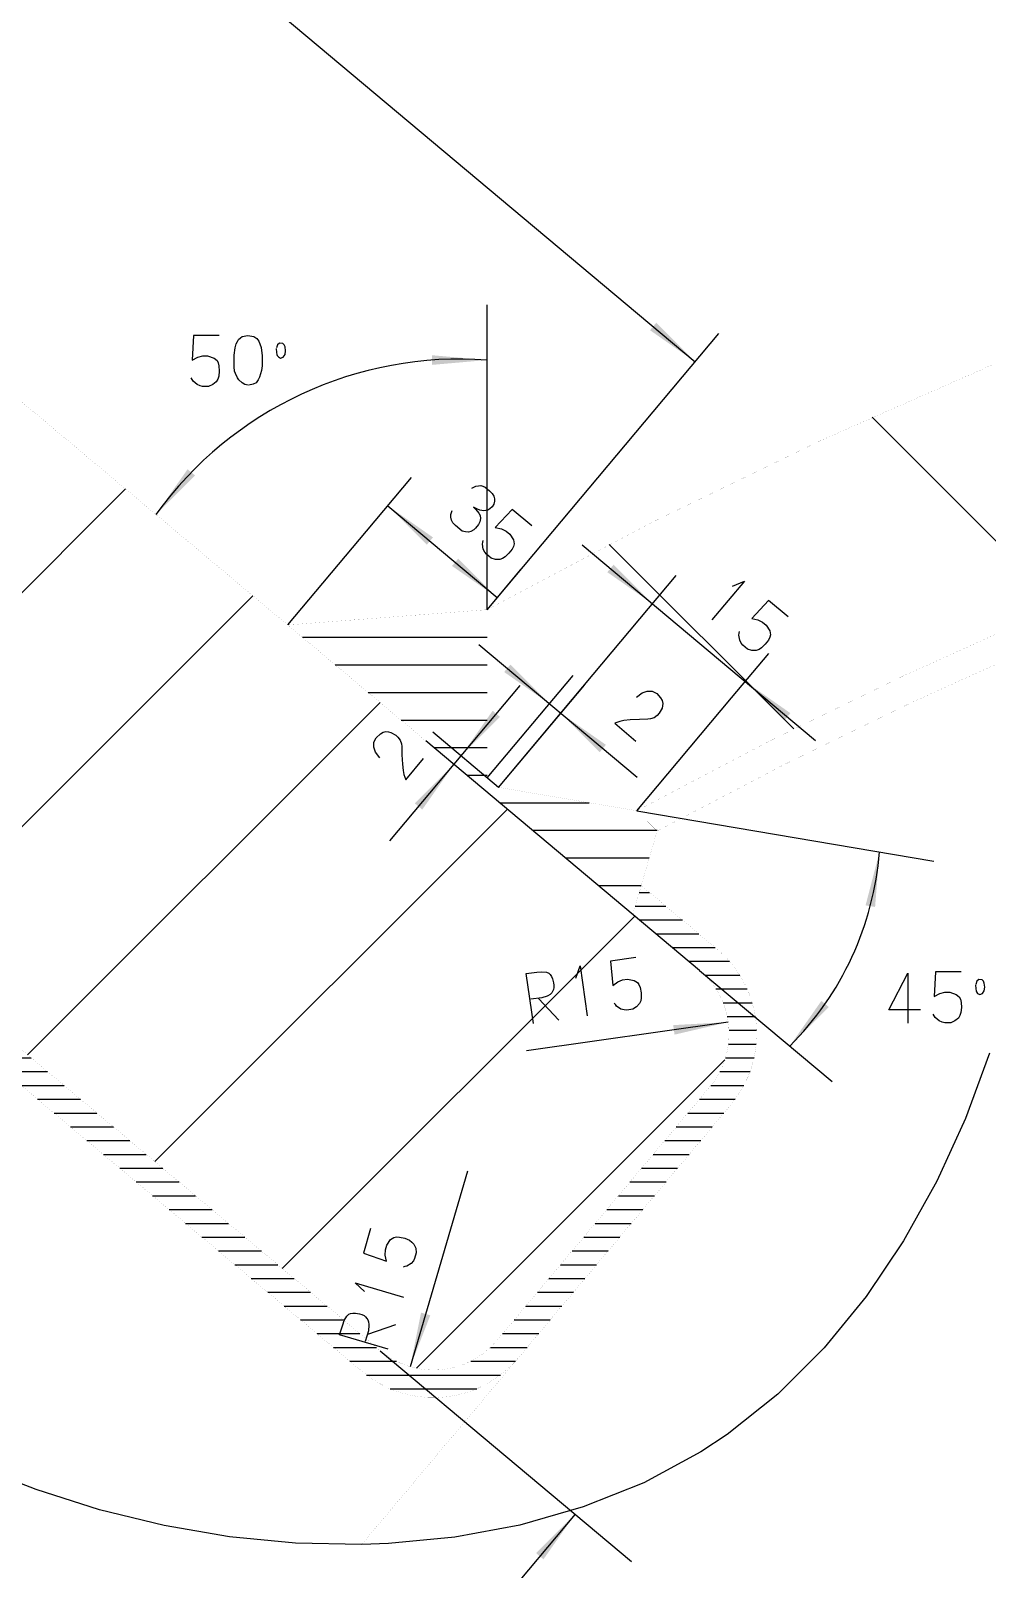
# Model space of a CAD drawing. Extents: x 0 to 8410, y 0 to 11890.
# Drawn here: x 5143 to 5663, y 8345 to 9182 of the extents above; entities that cross this region are included whole.
import ezdxf

# ---------------------------------------------------------------- set-up
doc = ezdxf.new("R2010")
doc.units = 0
doc.header["$MEASUREMENT"] = 0
doc.layers.add('6', color=7, linetype='Continuous')
doc.layers.add('7', color=7, linetype='Continuous')

# ---------------------------------------------------------------- blocks, each defined once
blk = doc.blocks.new('BLKENT203')
at = {"layer": '6', "color": 1, "linetype": 'Continuous'}
blk.add_line((5391.56, 8867.2), (5391.56, 9032.96), dxfattribs=at)
at = {"layer": '6', "color": 2, "linetype": 'Continuous'}
for p, q in [((5231.94, 9016.25), (5231.21, 9002.95)), ((5245.85, 9016.25), (5231.94, 9016.25)), ((5254.54, 9009.67), (5255.18, 9011.77)), ((5255.18, 9011.77), (5255.82, 9013.03)), ((5255.82, 9013.03), (5256.46, 9014.15)), ((5256.46, 9014.15), (5257.47, 9015.13)), ((5257.47, 9015.13), (5258.38, 9015.69)), ((5258.38, 9015.69), (5261.5, 9016.39)), ((5261.5, 9016.39), (5264.79, 9015.69)), ((5264.79, 9015.69), (5266.44, 9014.71)), ((5266.44, 9014.71), (5267.44, 9013.17)), ((5267.44, 9013.17), (5268.72, 9009.81)), ((5278.7, 9012.19), (5277.6, 9011.21)), ((5280.53, 9012.05), (5278.7, 9012.19)), ((5281.26, 9011.21), (5280.53, 9012.05)), ((5231.21, 9002.95), (5234.23, 9004.49)), ((5234.23, 9004.49), (5236.97, 9005.19)), ((5236.97, 9005.19), (5239.63, 9005.19)), ((5239.63, 9005.19), (5243.1, 9004.07)), ((5243.1, 9004.07), (5244.75, 9002.67)), ((5253.99, 9005.61), (5254.54, 9009.67)), ((5253.99, 9000.71), (5253.99, 9005.61)), ((5268.72, 9009.81), (5269.27, 9005.33)), ((5269.27, 9005.33), (5269.27, 9001.69)), ((5276.96, 9009.25), (5277.05, 9007.15)), ((5277.6, 9011.21), (5277.05, 9009.53)), ((5277.05, 9007.15), (5277.23, 9006.03)), ((5277.23, 9006.03), (5277.51, 9005.47)), ((5277.51, 9005.47), (5278.06, 9004.63)), ((5278.06, 9004.63), (5279.25, 9004.07)), ((5279.25, 9004.07), (5280.71, 9004.49)), ((5280.71, 9004.49), (5281.72, 9006.03)), ((5281.72, 9010.09), (5281.26, 9011.21)), ((5281.99, 9007.99), (5281.72, 9010.09)), ((5281.72, 9006.03), (5281.99, 9007.99)), ((5244.75, 9002.67), (5245.39, 9001.41)), ((5245.39, 9001.41), (5245.76, 8999.73)), ((5245.94, 8996.93), (5245.67, 8994.13)), ((5245.76, 8999.73), (5245.94, 8996.93)), ((5254.08, 8999.31), (5253.99, 9000.71)), ((5254.27, 8996.93), (5254.08, 8999.31)), ((5254.72, 8995.67), (5254.27, 8996.93)), ((5255.82, 8993.29), (5254.72, 8995.67)), ((5268.36, 8995.39), (5267.81, 8993.57)), ((5268.82, 8997.21), (5268.36, 8995.39)), ((5269.18, 8999.73), (5268.82, 8997.21)), ((5269.27, 9001.69), (5269.18, 8999.73)), ((5231.21, 8992.45), (5230.66, 8993.29)), ((5231.67, 8991.47), (5231.21, 8992.45)), ((5233.86, 8989.65), (5231.67, 8991.47)), ((5235.51, 8988.95), (5233.86, 8989.65)), ((5236.88, 8988.67), (5235.51, 8988.95)), ((5240.18, 8988.67), (5236.88, 8988.67)), ((5242.46, 8989.65), (5240.18, 8988.67)), ((5244.29, 8991.19), (5242.46, 8989.65)), ((5245.12, 8992.59), (5244.29, 8991.19)), ((5245.67, 8994.13), (5245.12, 8992.59)), ((5256.55, 8992.17), (5255.82, 8993.29)), ((5258.38, 8990.49), (5256.55, 8992.17)), ((5259.76, 8989.65), (5258.38, 8990.49)), ((5261.59, 8989.23), (5259.76, 8989.65)), ((5264.42, 8989.79), (5261.95, 8989.23)), ((5265.98, 8990.63), (5264.42, 8989.79)), ((5267.08, 8992.17), (5265.98, 8990.63)), ((5267.81, 8993.57), (5267.08, 8992.17))]:
    blk.add_line(p, q, dxfattribs=at)
at = {"layer": '6', "color": 1, "linetype": 'Continuous'}
blk.add_arc((5376.78, 8799.61), 203.89, 85.8453, 144.155, dxfattribs=at)
for points in [[(5391.56, 9002.96), (5361.67, 9000.35), (5361.67, 9005.57)], [(5211.51, 8919), (5228.72, 8943.58), (5232.72, 8940.22)]]:
    blk.add_solid(points, dxfattribs=at)
blk = doc.blocks.new('BLKENT204')
at = {"layer": '6', "color": 1, "linetype": 'Continuous'}
for p, q in [((5472.87, 8757.83), (5634.47, 8730.41)), ((5507.04, 8671.02), (5579.06, 8610.59))]:
    blk.add_line(p, q, dxfattribs=at)
at = {"layer": '6', "color": 2, "linetype": 'Continuous'}
for p, q in [((5609.95, 8649.58), (5620.2, 8669.46)), ((5620.2, 8669.46), (5620.2, 8642.3)), ((5635.39, 8670.16), (5634.66, 8656.86)), ((5649.3, 8670.16), (5635.39, 8670.16)), ((5657.07, 8663.16), (5657.16, 8661.06)), ((5657.71, 8665.12), (5657.16, 8663.44)), ((5657.16, 8661.06), (5657.35, 8659.94)), ((5657.35, 8659.94), (5657.62, 8659.38)), ((5658.81, 8666.1), (5657.71, 8665.12)), ((5660.64, 8665.96), (5658.81, 8666.1)), ((5661.37, 8665.12), (5660.64, 8665.96)), ((5660.82, 8658.4), (5661.83, 8659.94)), ((5661.83, 8664), (5661.37, 8665.12)), ((5662.11, 8661.9), (5661.83, 8664)), ((5661.83, 8659.94), (5662.11, 8661.9)), ((5634.66, 8656.86), (5637.67, 8658.4)), ((5637.67, 8658.4), (5640.42, 8659.1)), ((5640.42, 8659.1), (5643.07, 8659.1)), ((5643.07, 8659.1), (5646.55, 8657.98)), ((5646.55, 8657.98), (5648.2, 8656.58)), ((5648.2, 8656.58), (5648.84, 8655.32)), ((5648.84, 8655.32), (5649.2, 8653.64)), ((5649.2, 8653.64), (5649.39, 8650.84)), ((5657.62, 8659.38), (5658.17, 8658.54)), ((5658.17, 8658.54), (5659.36, 8657.98)), ((5659.36, 8657.98), (5660.82, 8658.4)), ((5627.24, 8649.58), (5609.95, 8649.58)), ((5634.66, 8646.36), (5634.11, 8647.2)), ((5635.11, 8645.38), (5634.66, 8646.36)), ((5637.31, 8643.56), (5635.11, 8645.38)), ((5638.96, 8642.86), (5637.31, 8643.56)), ((5645.91, 8643.56), (5643.62, 8642.58)), ((5647.74, 8645.1), (5645.91, 8643.56)), ((5648.56, 8646.5), (5647.74, 8645.1)), ((5649.11, 8648.04), (5648.56, 8646.5)), ((5649.39, 8650.84), (5649.11, 8648.04)), ((5640.33, 8642.58), (5638.96, 8642.86)), ((5643.62, 8642.58), (5640.33, 8642.58))]:
    blk.add_line(p, q, dxfattribs=at)
at = {"layer": '6', "color": 1, "linetype": 'Continuous'}
blk.add_arc((5437.21, 8748.9), 168.22, 314.963, 355.405, dxfattribs=at)
for points in [[(5604.89, 8735.43), (5602.47, 8705.53), (5597.31, 8706.4)], [(5556.08, 8629.87), (5573.29, 8654.45), (5577.3, 8651.09)]]:
    blk.add_solid(points, dxfattribs=at)
blk = doc.blocks.new('BLKENT205')
at = {"layer": '6', "color": 1, "linetype": 'Continuous'}
for p, q in [((5338.7, 8741.57), (5409.51, 8825.96)), ((5507.04, 8671.02), (5358.2, 8795.92)), ((5397.73, 8770.58), (5362.05, 8800.52))]:
    blk.add_line(p, q, dxfattribs=at)
at = {"layer": '6', "color": 2, "linetype": 'Continuous'}
for p, q in [((5329.96, 8795.18), (5331.23, 8797.58)), ((5330, 8792.4), (5329.96, 8795.18)), ((5331.23, 8797.58), (5333.56, 8799.69)), ((5333.56, 8799.69), (5335.04, 8800.59)), ((5335.04, 8800.59), (5336.56, 8800.87)), ((5336.56, 8800.87), (5337.95, 8800.78)), ((5337.95, 8800.78), (5339.16, 8800.49)), ((5339.16, 8800.49), (5341.93, 8799)), ((5341.93, 8799), (5343.1, 8797.78)), ((5343.1, 8797.78), (5344.36, 8796.24)), ((5344.36, 8796.24), (5345.05, 8794.22)), ((5345.05, 8794.22), (5345.16, 8792.82)), ((5330.88, 8789.75), (5330, 8792.4)), ((5333.19, 8786.62), (5330.88, 8789.75)), ((5345.16, 8792.82), (5345.28, 8788.18)), ((5345.28, 8788.18), (5345.5, 8783.22)), ((5347.34, 8774.74), (5357.05, 8786.31)), ((5345.5, 8783.22), (5345.84, 8779.7)), ((5345.84, 8779.7), (5346.35, 8777.48)), ((5346.35, 8777.48), (5347.34, 8774.74))]:
    blk.add_line(p, q, dxfattribs=at)
at = {"layer": '6', "color": 1, "linetype": 'Continuous'}
for points in [[(5377.38, 8787.66), (5394.58, 8812.24), (5398.59, 8808.87)], [(5373.52, 8783.06), (5356.31, 8758.49), (5352.3, 8761.85)]]:
    blk.add_solid(points, dxfattribs=at)
blk = doc.blocks.new('BLKENT206')
at = {"layer": '6', "color": 1, "linetype": 'Continuous'}
for p, q in [((5387.1, 8848.23), (5473.06, 8776.09)), ((5391.56, 8775.76), (5438.25, 8831.41)), ((5397.73, 8770.58), (5444.42, 8826.23))]:
    blk.add_line(p, q, dxfattribs=at)
at = {"layer": '6', "color": 2, "linetype": 'Continuous'}
for p, q in [((5472.79, 8819.64), (5475.92, 8821.94)), ((5475.92, 8821.94), (5478.57, 8822.82)), ((5478.57, 8822.82), (5481.35, 8822.87)), ((5481.35, 8822.87), (5483.75, 8821.59)), ((5483.75, 8821.59), (5485.86, 8819.27)), ((5485.86, 8819.27), (5486.76, 8817.78)), ((5485.16, 8810.9), (5483.94, 8809.73)), ((5486.65, 8813.67), (5485.16, 8810.9)), ((5486.95, 8814.88), (5486.65, 8813.67)), ((5486.76, 8817.78), (5487.04, 8816.26)), ((5487.04, 8816.26), (5486.95, 8814.88)), ((5463.65, 8806.47), (5460.91, 8805.48)), ((5460.91, 8805.48), (5472.47, 8795.77)), ((5465.87, 8806.98), (5463.65, 8806.47)), ((5469.38, 8807.32), (5465.87, 8806.98)), ((5474.35, 8807.54), (5469.38, 8807.32)), ((5478.99, 8807.67), (5474.35, 8807.54)), ((5480.39, 8807.77), (5478.99, 8807.67)), ((5482.4, 8808.46), (5480.39, 8807.77)), ((5483.94, 8809.73), (5482.4, 8808.46))]:
    blk.add_line(p, q, dxfattribs=at)
at = {"layer": '6', "color": 1, "linetype": 'Continuous'}
for points in [[(5425.4, 8816.09), (5400.82, 8833.3), (5404.18, 8837.3)], [(5431.57, 8810.91), (5456.14, 8793.7), (5452.78, 8789.7)]]:
    blk.add_solid(points, dxfattribs=at)
blk = doc.blocks.new('BLKENT207')
at = {"layer": '6', "color": 2, "linetype": 'Continuous'}
for p, q in [((5472.46, 8678.03), (5458.69, 8676.07)), ((5412.87, 8669.42), (5418.51, 8670.08)), ((5416.75, 8642.11), (5412.87, 8669.42)), ((5418.51, 8670.08), (5420.97, 8670.29)), ((5420.97, 8670.29), (5423.79, 8669.98)), ((5423.79, 8669.98), (5425.15, 8669.47)), ((5425.15, 8669.47), (5425.8, 8668.85)), ((5425.8, 8668.85), (5426.52, 8667.68)), ((5439.87, 8666.75), (5442.06, 8673.43)), ((5442.06, 8673.43), (5445.92, 8646.26)), ((5458.69, 8676.07), (5459.84, 8662.8)), ((5426.52, 8667.68), (5427.17, 8666.36)), ((5427.61, 8660.63), (5427.12, 8659.57)), ((5427.17, 8666.36), (5427.73, 8664.32)), ((5427.84, 8661.65), (5427.61, 8660.63)), ((5427.73, 8664.32), (5427.84, 8662.92)), ((5427.84, 8662.92), (5427.84, 8661.65)), ((5459.84, 8662.8), (5462.61, 8664.75)), ((5462.61, 8664.75), (5465.23, 8665.83)), ((5465.23, 8665.83), (5467.86, 8666.2)), ((5467.86, 8666.2), (5471.46, 8665.58)), ((5471.46, 8665.58), (5473.28, 8664.43)), ((5473.28, 8664.43), (5474.09, 8663.27)), ((5474.09, 8663.27), (5474.69, 8661.66)), ((5474.69, 8661.66), (5475.27, 8658.91)), ((5421.24, 8656.04), (5415.33, 8655.35)), ((5419.54, 8655.66), (5430.63, 8643.94)), ((5424.24, 8657.04), (5421.24, 8656.04)), ((5424.58, 8657.23), (5424.24, 8657.04)), ((5425.86, 8657.97), (5424.58, 8657.23)), ((5426.67, 8658.8), (5425.86, 8657.97)), ((5427.12, 8659.57), (5426.67, 8658.8)), ((5461.31, 8652.4), (5460.65, 8653.16)), ((5461.9, 8651.5), (5461.31, 8652.4)), ((5474.44, 8653), (5472.85, 8651.21)), ((5475.06, 8654.5), (5474.44, 8653)), ((5475.39, 8656.1), (5475.06, 8654.5)), ((5475.27, 8658.91), (5475.39, 8656.1)), ((5464.33, 8650), (5461.9, 8651.5)), ((5466.06, 8649.54), (5464.33, 8650)), ((5467.46, 8649.46), (5466.06, 8649.54)), ((5470.72, 8649.92), (5467.46, 8649.46)), ((5472.85, 8651.21), (5470.72, 8649.92))]:
    blk.add_line(p, q, dxfattribs=at)
at = {"layer": '6', "color": 1, "linetype": 'Continuous'}
blk.add_line((5522.67, 8642.88), (5412.94, 8627.29), dxfattribs=at)
blk.add_solid([(5522.67, 8642.88), (5493.45, 8636.09), (5492.71, 8641.26)], dxfattribs=at)
blk = doc.blocks.new('BLKENT208')
at = {"layer": '6', "color": 1, "linetype": 'Continuous'}
blk.add_line((5380.96, 8561.83), (5349.74, 8455.48), dxfattribs=at)
at = {"layer": '6', "color": 2, "linetype": 'Continuous'}
for p, q in [((5328.19, 8530.67), (5324.27, 8517.32)), ((5340.91, 8525.79), (5342.3, 8526.05)), ((5342.3, 8526.05), (5344.01, 8525.93)), ((5336.2, 8516.2), (5336.3, 8519.04)), ((5336.3, 8519.04), (5337.05, 8521.58)), ((5337.05, 8521.58), (5339.1, 8524.6)), ((5339.1, 8524.6), (5340.91, 8525.79)), ((5344.01, 8525.93), (5346.75, 8525.31)), ((5346.75, 8525.31), (5349.36, 8524.26)), ((5349.36, 8524.26), (5350.68, 8523.3)), ((5350.68, 8523.3), (5351.79, 8522.12)), ((5351.79, 8522.12), (5352.76, 8519.93)), ((5352.76, 8519.93), (5353.05, 8517.45)), ((5324.27, 8517.32), (5336.82, 8512.87)), ((5336.82, 8512.87), (5336.2, 8516.2)), ((5346.9, 8509.92), (5345.94, 8509.63)), ((5347.97, 8510.08), (5346.9, 8509.92)), ((5350.33, 8511.67), (5347.97, 8510.08)), ((5351.47, 8513.06), (5350.33, 8511.67)), ((5352.12, 8514.29), (5351.47, 8513.06)), ((5353.05, 8517.45), (5352.12, 8514.29)), ((5324.96, 8496.33), (5319.79, 8501.09)), ((5319.79, 8501.09), (5346.12, 8493.36)), ((5316.4, 8484.06), (5317.23, 8484.39)), ((5317.23, 8484.39), (5318.59, 8484.56)), ((5318.59, 8484.56), (5320.06, 8484.61)), ((5320.06, 8484.61), (5322.15, 8484.28)), ((5322.15, 8484.28), (5323.47, 8483.8)), ((5311.36, 8472.86), (5313.09, 8478.26)), ((5313.09, 8478.26), (5313.92, 8480.59)), ((5313.92, 8480.59), (5315.37, 8483.03)), ((5315.37, 8483.03), (5316.4, 8484.06)), ((5323.47, 8483.8), (5324.63, 8483.27)), ((5324.63, 8483.27), (5325.47, 8482.64)), ((5325.47, 8482.64), (5326.23, 8481.75)), ((5326.23, 8481.75), (5326.74, 8481.02)), ((5326.64, 8473.23), (5341.9, 8478.48)), ((5326.74, 8481.02), (5327.16, 8479.95)), ((5327.34, 8478.08), (5327, 8474.94)), ((5327.16, 8479.95), (5327.31, 8478.47)), ((5327.31, 8478.47), (5327.34, 8478.08)), ((5337.82, 8465.09), (5311.36, 8472.86)), ((5327, 8474.94), (5325.19, 8469.27))]:
    blk.add_line(p, q, dxfattribs=at)
at = {"layer": '6', "color": 1, "linetype": 'Continuous'}
blk.add_solid([(5349.74, 8455.48), (5355.65, 8484.9), (5360.67, 8483.42)], dxfattribs=at)
blk = doc.blocks.new('BLKENT209')
at = {"layer": '6', "color": 1, "linetype": 'Continuous'}
for p, q in [((4848.22, 9216.01), (5026.94, 9428.99)), ((5014.09, 9413.67), (5504.67, 9002)), ((5391.56, 8867.2), (5517.53, 9017.32))]:
    blk.add_line(p, q, dxfattribs=at)
at = {"layer": '6', "color": 2, "linetype": 'Continuous'}
for p, q in [((5263.89, 9247.36), (5267.02, 9249.67)), ((5267.02, 9249.67), (5269.68, 9250.55)), ((5269.68, 9250.55), (5272.46, 9250.59)), ((5272.46, 9250.59), (5274.85, 9249.32)), ((5274.85, 9249.32), (5276.96, 9246.99)), ((5276.96, 9246.99), (5277.87, 9245.51)), ((5275.05, 9237.45), (5273.51, 9236.19)), ((5276.27, 9238.62), (5275.05, 9237.45)), ((5277.76, 9241.39), (5276.27, 9238.62)), ((5278.06, 9242.6), (5277.76, 9241.39)), ((5277.87, 9245.51), (5278.15, 9243.99)), ((5278.15, 9243.99), (5278.06, 9242.6)), ((5254.76, 9234.19), (5252.01, 9233.2)), ((5252.01, 9233.2), (5263.58, 9223.5)), ((5256.98, 9234.71), (5254.76, 9234.19)), ((5260.49, 9235.05), (5256.98, 9234.71)), ((5265.45, 9235.27), (5260.49, 9235.05)), ((5270.1, 9235.39), (5265.45, 9235.27)), ((5271.5, 9235.5), (5270.1, 9235.39)), ((5273.51, 9236.19), (5271.5, 9235.5)), ((5277.29, 9227.17), (5280.44, 9230.92)), ((5280.44, 9230.92), (5283.47, 9233.68)), ((5283.47, 9233.68), (5285.31, 9234.87)), ((5285.31, 9234.87), (5286.61, 9235.43)), ((5286.61, 9235.43), (5287.82, 9235.87)), ((5287.82, 9235.87), (5289.22, 9235.98)), ((5289.22, 9235.98), (5290.28, 9235.82)), ((5290.28, 9235.82), (5293.12, 9234.35)), ((5293.12, 9234.35), (5295.19, 9231.7)), ((5295.19, 9231.7), (5295.82, 9229.89)), ((5295.82, 9229.89), (5295.6, 9228.06)), ((5273.92, 9220.31), (5274.61, 9222.84)), ((5274.61, 9222.84), (5275.07, 9224.09)), ((5275.07, 9224.09), (5276.46, 9226.04)), ((5276.46, 9226.04), (5277.29, 9227.17)), ((5291.96, 9220.88), (5289.62, 9218.09)), ((5294.42, 9224.67), (5291.96, 9220.88)), ((5295.6, 9228.06), (5294.42, 9224.67)), ((5304.48, 9220.43), (5305.69, 9220.87)), ((5305.69, 9220.87), (5307.1, 9220.98)), ((5307.1, 9220.98), (5308.16, 9220.82)), ((5308.16, 9220.82), (5310.99, 9219.36)), ((5273.76, 9218.98), (5273.92, 9220.31)), ((5274.08, 9216.51), (5273.76, 9218.98)), ((5274.59, 9214.99), (5274.08, 9216.51)), ((5275.73, 9213.49), (5274.59, 9214.99)), ((5278.26, 9212.1), (5276.01, 9213.26)), ((5281.82, 9212.21), (5279.99, 9211.74)), ((5283.28, 9212.82), (5281.82, 9212.21)), ((5284.87, 9213.86), (5283.28, 9212.82)), ((5286.39, 9214.96), (5284.87, 9213.86)), ((5288.29, 9216.65), (5286.39, 9214.96)), ((5289.62, 9218.09), (5288.29, 9216.65)), ((5294.33, 9211.04), (5295.16, 9212.17)), ((5295.16, 9212.17), (5298.31, 9215.92)), ((5298.31, 9215.92), (5301.34, 9218.68)), ((5301.34, 9218.68), (5303.18, 9219.88)), ((5303.18, 9219.88), (5304.48, 9220.43)), ((5310.99, 9219.36), (5313.06, 9216.7)), ((5313.48, 9213.07), (5312.3, 9209.67)), ((5313.06, 9216.7), (5313.69, 9214.89)), ((5313.69, 9214.89), (5313.48, 9213.07)), ((5279.99, 9211.74), (5278.26, 9212.1)), ((5291.64, 9203.98), (5291.79, 9205.31)), ((5291.96, 9201.52), (5291.64, 9203.98)), ((5291.79, 9205.31), (5292.48, 9207.84)), ((5292.48, 9207.84), (5292.94, 9209.1)), ((5292.94, 9209.1), (5294.33, 9211.04)), ((5309.84, 9205.88), (5307.5, 9203.1)), ((5312.3, 9209.67), (5309.84, 9205.88)), ((5292.47, 9199.99), (5291.96, 9201.52)), ((5293.6, 9198.49), (5292.47, 9199.99)), ((5296.13, 9197.1), (5293.88, 9198.26)), ((5297.86, 9196.74), (5296.13, 9197.1)), ((5299.7, 9197.21), (5297.86, 9196.74)), ((5301.16, 9197.82), (5299.7, 9197.21)), ((5302.75, 9198.86), (5301.16, 9197.82)), ((5304.27, 9199.96), (5302.75, 9198.86)), ((5306.17, 9201.65), (5304.27, 9199.96)), ((5307.5, 9203.1), (5306.17, 9201.65))]:
    blk.add_line(p, q, dxfattribs=at)
at = {"layer": '6', "color": 1, "linetype": 'Continuous'}
for points in [[(5014.09, 9413.67), (5038.66, 9396.46), (5035.3, 9392.46)], [(5504.67, 9002), (5480.1, 9019.21), (5483.46, 9023.21)]]:
    blk.add_solid(points, dxfattribs=at)
blk = doc.blocks.new('BLKENT218')
at = {"layer": '6', "color": 1, "linetype": 'Continuous'}
for p, q in [((5333.49, 8464.19), (5470.03, 8349.62)), ((5439.39, 8375.33), (5291.6, 8199.19))]:
    blk.add_line(p, q, dxfattribs=at)
at = {"layer": '6', "color": 2, "linetype": 'Continuous'}
for p, q in [((5315.46, 8281.77), (5316.93, 8284.61)), ((5316.93, 8284.61), (5319.58, 8286.68)), ((5319.58, 8286.68), (5321.39, 8287.31)), ((5321.39, 8287.31), (5323.21, 8287.09)), ((5323.21, 8287.09), (5326.61, 8285.91)), ((5326.61, 8285.91), (5330.4, 8283.46)), ((5330.4, 8283.46), (5333.19, 8281.12)), ((5315.3, 8280.71), (5315.46, 8281.77)), ((5315.41, 8279.31), (5315.3, 8280.71)), ((5315.85, 8278.1), (5315.41, 8279.31)), ((5316.41, 8276.8), (5315.85, 8278.1)), ((5317.6, 8274.96), (5316.41, 8276.8)), ((5333.19, 8281.12), (5334.63, 8279.79)), ((5334.63, 8279.79), (5336.32, 8277.89)), ((5336.32, 8277.89), (5337.42, 8276.37)), ((5337.42, 8276.37), (5338.46, 8274.78)), ((5306.98, 8272.53), (5298.03, 8261.88)), ((5320.36, 8271.93), (5317.6, 8274.96)), ((5324.11, 8268.78), (5320.36, 8271.93)), ((5325.25, 8267.95), (5324.11, 8268.78)), ((5327.19, 8266.56), (5325.25, 8267.95)), ((5337.79, 8267.22), (5336.29, 8266.09)), ((5339.18, 8269.75), (5338.02, 8267.5)), ((5338.46, 8274.78), (5339.07, 8273.31)), ((5339.07, 8273.31), (5339.54, 8271.48)), ((5339.54, 8271.48), (5339.18, 8269.75)), ((5298.03, 8261.88), (5307.75, 8252.77)), ((5308.51, 8256.07), (5309.74, 8258.62)), ((5309.74, 8258.62), (5311.45, 8260.65)), ((5311.45, 8260.65), (5314.54, 8262.6)), ((5314.54, 8262.6), (5316.67, 8262.96)), ((5316.67, 8262.96), (5318.05, 8262.64)), ((5318.05, 8262.64), (5319.57, 8261.84)), ((5319.57, 8261.84), (5321.83, 8260.18)), ((5321.83, 8260.18), (5323.8, 8258.17)), ((5328.45, 8266.1), (5327.19, 8266.56)), ((5330.97, 8265.41), (5328.45, 8266.1)), ((5332.3, 8265.25), (5330.97, 8265.41)), ((5334.77, 8265.58), (5332.3, 8265.25)), ((5336.29, 8266.09), (5334.77, 8265.58)), ((5307.75, 8252.77), (5308.51, 8256.07)), ((5324.46, 8250.46), (5322.34, 8247.93)), ((5323.8, 8258.17), (5324.63, 8256.76)), ((5325.18, 8252.84), (5324.46, 8250.46)), ((5324.63, 8256.76), (5325.17, 8255.23)), ((5325.17, 8255.23), (5325.18, 8252.84)), ((5297.45, 8229.16), (5288.81, 8249.79)), ((5288.81, 8249.79), (5309.61, 8232.33)), ((5308.57, 8242.41), (5297.45, 8229.16)), ((5315.8, 8246.02), (5314.8, 8246.14)), ((5316.84, 8245.74), (5315.8, 8246.02)), ((5319.65, 8246.25), (5316.84, 8245.74)), ((5321.24, 8247.06), (5319.65, 8246.25)), ((5322.34, 8247.93), (5321.24, 8247.06)), ((5272.2, 8230.88), (5293.33, 8213.15)), ((5275.78, 8225.12), (5274.68, 8221.63)), ((5278.49, 8228.35), (5275.78, 8225.12)), ((5278.49, 8228.35), (5280.96, 8229.98)), ((5280.96, 8229.98), (5281.91, 8230.25)), ((5281.91, 8230.25), (5283.58, 8230.05)), ((5283.58, 8230.05), (5284.73, 8229.68)), ((5284.73, 8229.68), (5285.98, 8228.99)), ((5285.98, 8228.99), (5287.54, 8227.8)), ((5287.54, 8227.8), (5288.98, 8226.47)), ((5288.98, 8226.47), (5289.98, 8225.27)), ((5289.98, 8225.27), (5290.59, 8224.04)), ((5274.68, 8221.63), (5274.9, 8220.37)), ((5274.9, 8220.37), (5275.1, 8219.73)), ((5275.1, 8219.73), (5275.5, 8218.91)), ((5275.5, 8218.91), (5276.45, 8217.64)), ((5276.45, 8217.64), (5277.89, 8216.31)), ((5286.94, 8215.76), (5289.64, 8218.99)), ((5290.97, 8222.53), (5289.64, 8218.99)), ((5290.59, 8224.04), (5290.97, 8222.53)), ((5277.89, 8216.31), (5279.45, 8215.12)), ((5279.45, 8215.12), (5281.35, 8214.12)), ((5281.35, 8214.12), (5282.13, 8213.95)), ((5282.13, 8213.95), (5283.57, 8213.93)), ((5283.57, 8213.93), (5286.94, 8215.76))]:
    blk.add_line(p, q, dxfattribs=at)
at = {"layer": '6', "color": 1, "linetype": 'Continuous'}
blk.add_solid([(5439.39, 8375.33), (5422.19, 8350.76), (5418.18, 8354.12)], dxfattribs=at)
blk = doc.blocks.new('BLKENT297')
at = {"layer": '6', "color": 1, "linetype": 'Continuous'}
for p, q in [((5325.92, 8909.88), (5350.4, 8939.05)), ((5337.54, 8923.73), (5397.07, 8873.77)), ((5391.56, 8867.2), (5409.92, 8889.1))]:
    blk.add_line(p, q, dxfattribs=at)
at = {"layer": '6', "color": 2, "linetype": 'Continuous'}
for p, q in [((5383.22, 8933.28), (5384.36, 8933.79)), ((5384.36, 8933.79), (5385.5, 8934.29)), ((5385.5, 8934.29), (5386.92, 8934.56)), ((5386.92, 8934.56), (5388.09, 8934.68)), ((5388.09, 8934.68), (5389.29, 8934.4)), ((5389.29, 8934.4), (5390.45, 8933.79)), ((5390.45, 8933.79), (5392.83, 8931.79)), ((5392.83, 8931.79), (5394.22, 8930.45)), ((5394.22, 8930.45), (5395.12, 8928.96)), ((5395.12, 8928.96), (5395.56, 8927.49)), ((5371.85, 8918.88), (5372.5, 8921.08)), ((5386.03, 8921.97), (5384.21, 8922.94)), ((5384.21, 8922.94), (5385.39, 8921.77)), ((5385.39, 8921.77), (5387.06, 8919.64)), ((5387.65, 8921.34), (5386.03, 8921.97)), ((5387.06, 8919.64), (5387.77, 8918.49)), ((5389.77, 8921.02), (5387.65, 8921.34)), ((5391.88, 8921.26), (5389.77, 8921.02)), ((5392.97, 8921.99), (5391.88, 8921.26)), ((5394.35, 8923.21), (5392.97, 8921.99)), ((5395.22, 8924.67), (5394.35, 8923.21)), ((5395.63, 8926.15), (5395.22, 8924.67)), ((5395.56, 8927.49), (5395.63, 8926.15)), ((5405.12, 8921.66), (5396.01, 8911.95)), ((5415.78, 8912.72), (5405.12, 8921.66)), ((5371.83, 8917.43), (5371.85, 8918.88)), ((5372.25, 8915.8), (5371.83, 8917.43)), ((5372.85, 8914.38), (5372.25, 8915.8)), ((5374.37, 8912.92), (5372.85, 8914.38)), ((5378.02, 8909.86), (5374.37, 8912.92)), ((5385.16, 8911.54), (5384.28, 8910.64)), ((5386.87, 8913.58), (5385.16, 8911.54)), ((5387.65, 8914.94), (5386.87, 8913.58)), ((5387.96, 8916.87), (5387.65, 8914.94)), ((5387.77, 8918.49), (5387.96, 8916.87)), ((5396.01, 8911.95), (5399.31, 8911.18)), ((5399.31, 8911.18), (5401.87, 8909.96)), ((5379.75, 8909.51), (5378.02, 8909.86)), ((5381.36, 8909.43), (5379.75, 8909.51)), ((5382.62, 8909.66), (5381.36, 8909.43)), ((5384.28, 8910.64), (5382.62, 8909.66)), ((5388.98, 8902.86), (5389.26, 8903.9)), ((5389.49, 8900.05), (5388.98, 8902.86)), ((5389.26, 8903.9), (5389.38, 8904.9)), ((5401.87, 8909.96), (5403.9, 8908.25)), ((5403.9, 8908.25), (5405.84, 8905.16)), ((5405.84, 8905.16), (5406.21, 8903.03)), ((5406.21, 8903.03), (5405.89, 8901.65)), ((5390.31, 8898.46), (5389.49, 8900.05)), ((5391.18, 8897.36), (5390.31, 8898.46)), ((5393.7, 8895.24), (5391.18, 8897.36)), ((5396.08, 8894.52), (5393.7, 8895.24)), ((5398.48, 8894.53), (5396.08, 8894.52)), ((5400.01, 8895.07), (5398.48, 8894.53)), ((5401.42, 8895.9), (5400.01, 8895.07)), ((5403.43, 8897.86), (5401.42, 8895.9)), ((5405.09, 8900.13), (5403.43, 8897.86)), ((5405.89, 8901.65), (5405.09, 8900.13))]:
    blk.add_line(p, q, dxfattribs=at)
at = {"layer": '6', "color": 1, "linetype": 'Continuous'}
for points in [[(5337.54, 8923.73), (5362.11, 8906.52), (5358.75, 8902.51)], [(5397.07, 8873.77), (5372.5, 8890.98), (5375.86, 8894.99)]]:
    blk.add_solid(points, dxfattribs=at)
blk = doc.blocks.new('BLKENT315')
at = {"layer": '6', "color": 1, "linetype": 'Continuous'}
for p, q in [((5443.18, 8902.54), (5570.16, 8795.99)), ((5449.25, 8831.99), (5494.34, 8885.72)), ((5524.4, 8819.24), (5544.72, 8843.45))]:
    blk.add_line(p, q, dxfattribs=at)
at = {"layer": '6', "color": 2, "linetype": 'Continuous'}
for p, q in [((5531.41, 8882.79), (5513.77, 8861.77)), ((5524.98, 8879.96), (5531.41, 8882.79)), ((5544.49, 8872.18), (5535.38, 8862.46)), ((5555.14, 8863.24), (5544.49, 8872.18)), ((5535.38, 8862.46), (5538.68, 8861.7)), ((5538.68, 8861.7), (5541.23, 8860.47)), ((5528.35, 8853.37), (5528.63, 8854.42)), ((5528.86, 8850.57), (5528.35, 8853.37)), ((5528.63, 8854.42), (5528.75, 8855.42)), ((5541.23, 8860.47), (5543.27, 8858.77)), ((5543.27, 8858.77), (5545.21, 8855.67)), ((5545.21, 8855.67), (5545.57, 8853.54)), ((5545.57, 8853.54), (5545.25, 8852.17)), ((5529.67, 8848.97), (5528.86, 8850.57)), ((5530.54, 8847.88), (5529.67, 8848.97)), ((5533.07, 8845.76), (5530.54, 8847.88)), ((5535.45, 8845.04), (5533.07, 8845.76)), ((5537.84, 8845.04), (5535.45, 8845.04)), ((5539.37, 8845.59), (5537.84, 8845.04)), ((5540.78, 8846.41), (5539.37, 8845.59)), ((5542.79, 8848.38), (5540.78, 8846.41)), ((5544.45, 8850.64), (5542.79, 8848.38)), ((5545.25, 8852.17), (5544.45, 8850.64))]:
    blk.add_line(p, q, dxfattribs=at)
at = {"layer": '6', "color": 1, "linetype": 'Continuous'}
for points in [[(5481.48, 8870.4), (5456.91, 8887.61), (5460.27, 8891.62)], [(5531.86, 8828.13), (5556.43, 8810.92), (5553.07, 8806.92)]]:
    blk.add_solid(points, dxfattribs=at)
blk = doc.blocks.new('BLKENT527')
at = {"layer": '7', "color": 1, "linetype": 'Continuous'}
for p, q in [((5703.29, 8869.46), (5600.83, 8971.92)), ((5558.27, 8802.35), (5457.89, 8902.74))]:
    blk.add_line(p, q, dxfattribs=at)
blk = doc.blocks.new('BLKENT528')
at = {"layer": '7', "color": 1, "linetype": 'Continuous'}
for p, q in [((4875.37, 9122.4), (4918.14, 9165.17)), ((4944.58, 9064.33), (4987.35, 9107.1)), ((5007.4, 8999.87), (5056.56, 9049.02)), ((4749.92, 8996.95), (4785.94, 9032.96)), ((4934.12, 8799.31), (5125.76, 8990.95)), ((4795.7, 8915.45), (4855.14, 8974.89)), ((5003.32, 8741.23), (5194.97, 8932.88)), ((4864.91, 8857.38), (4930.74, 8923.21)), ((5072.53, 8683.16), (5264.18, 8874.81)), ((5141.74, 8625.09), (5333.39, 8816.74)), ((5210.95, 8567.02), (5402.59, 8758.66)), ((5280.16, 8508.95), (5471.8, 8700.59)), ((5353.12, 8454.63), (5520.81, 8622.32))]:
    blk.add_line(p, q, dxfattribs=at)
blk = doc.blocks.new('BLKENT529')
at = {"layer": '7', "color": 1, "linetype": 'Continuous'}
for p, q in [((4726.23, 8960.96), (4741.47, 8960.96)), ((4727.07, 8953.46), (4750.4, 8953.46)), ((4736.01, 8945.96), (4759.34, 8945.96)), ((4744.95, 8938.46), (4768.28, 8938.46)), ((4753.89, 8930.96), (4777.22, 8930.96)), ((4762.83, 8923.46), (4786.16, 8923.46)), ((4771.77, 8915.96), (4795.1, 8915.96)), ((4780.7, 8908.46), (4804.03, 8908.46)), ((4789.64, 8900.96), (4812.97, 8900.96)), ((4798.58, 8893.46), (4821.91, 8893.46)), ((4807.52, 8885.96), (4830.85, 8885.96)), ((4816.45, 8878.46), (4839.79, 8878.46)), ((4825.39, 8870.96), (4848.72, 8870.96)), ((4834.33, 8863.46), (4857.66, 8863.46)), ((4843.27, 8855.96), (4866.6, 8855.96)), ((4852.21, 8848.46), (4875.54, 8848.46)), ((4861.15, 8840.96), (4884.48, 8840.96)), ((4870.08, 8833.46), (4893.42, 8833.46)), ((4879.02, 8825.96), (4902.35, 8825.96)), ((4887.96, 8818.46), (4911.29, 8818.46)), ((4896.9, 8810.96), (4920.23, 8810.96)), ((4905.84, 8803.46), (4929.17, 8803.46)), ((4914.77, 8795.96), (4938.11, 8795.96)), ((4923.71, 8788.46), (4947.05, 8788.46)), ((4932.65, 8780.96), (4955.98, 8780.96)), ((4941.59, 8773.46), (4964.92, 8773.46)), ((4950.53, 8765.96), (4973.86, 8765.96)), ((4959.46, 8758.46), (4982.8, 8758.46)), ((4968.4, 8750.96), (4991.74, 8750.96)), ((4977.34, 8743.46), (5000.67, 8743.46)), ((4986.28, 8735.96), (5009.61, 8735.96)), ((4995.22, 8728.46), (5018.55, 8728.46)), ((5004.16, 8720.96), (5027.49, 8720.96)), ((5013.1, 8713.46), (5036.43, 8713.46)), ((5474.25, 8713.46), (5479.81, 8713.46)), ((5022.03, 8705.96), (5045.37, 8705.96)), ((5472.06, 8705.96), (5488.75, 8705.96)), ((5030.97, 8698.46), (5054.3, 8698.46)), ((5474.35, 8698.46), (5497.69, 8698.46)), ((5039.91, 8690.96), (5063.24, 8690.96)), ((5483.29, 8690.96), (5506.62, 8690.96)), ((5048.84, 8683.46), (5072.18, 8683.46)), ((5492.22, 8683.46), (5515.54, 8683.46)), ((5057.78, 8675.96), (5081.12, 8675.96)), ((5066.72, 8668.46), (5090.05, 8668.46)), ((5501.16, 8675.96), (5523.37, 8675.96)), ((5509.85, 8668.46), (5528.93, 8668.46)), ((5075.66, 8660.96), (5098.99, 8660.96)), ((5515.93, 8660.96), (5532.93, 8660.96)), ((5084.6, 8653.46), (5107.93, 8653.46)), ((5519.82, 8653.46), (5535.69, 8653.46)), ((5093.54, 8645.96), (5116.87, 8645.96)), ((5522.13, 8645.96), (5537.38, 8645.96)), ((5102.47, 8638.46), (5125.81, 8638.46)), ((5523.08, 8638.46), (5538.09, 8638.46)), ((5111.41, 8630.96), (5134.75, 8630.96)), ((5522.77, 8630.96), (5537.86, 8630.96)), ((5120.35, 8623.46), (5143.69, 8623.46)), ((5521.17, 8623.46), (5536.67, 8623.46)), ((5129.29, 8615.96), (5152.62, 8615.96)), ((5518.13, 8615.96), (5534.48, 8615.96)), ((5138.23, 8608.46), (5161.56, 8608.46)), ((5513.27, 8608.46), (5531.14, 8608.46)), ((5147.17, 8600.96), (5170.5, 8600.96)), ((5156.1, 8593.46), (5179.44, 8593.46)), ((5500.7, 8593.46), (5520.28, 8593.46)), ((5507, 8600.96), (5526.42, 8600.96)), ((5165.04, 8585.96), (5188.38, 8585.96)), ((5494.41, 8585.96), (5513.99, 8585.96)), ((5173.98, 8578.46), (5197.31, 8578.46)), ((5488.12, 8578.46), (5507.7, 8578.46)), ((5182.92, 8570.96), (5206.25, 8570.96)), ((5481.82, 8570.96), (5501.41, 8570.96)), ((5191.85, 8563.46), (5215.19, 8563.46)), ((5475.53, 8563.46), (5495.11, 8563.46)), ((5200.79, 8555.96), (5224.13, 8555.96)), ((5469.23, 8555.96), (5488.82, 8555.96)), ((5209.73, 8548.46), (5233.07, 8548.46)), ((5462.94, 8548.46), (5482.53, 8548.46)), ((5218.67, 8540.96), (5242.01, 8540.96)), ((5456.65, 8540.96), (5476.23, 8540.96)), ((5227.61, 8533.46), (5250.94, 8533.46)), ((5450.36, 8533.46), (5469.94, 8533.46)), ((5236.55, 8525.96), (5259.88, 8525.96)), ((5245.49, 8518.46), (5268.82, 8518.46)), ((5437.77, 8518.46), (5457.35, 8518.46)), ((5444.06, 8525.96), (5463.65, 8525.96)), ((5254.42, 8510.96), (5277.76, 8510.96)), ((5431.48, 8510.96), (5451.06, 8510.96)), ((5263.36, 8503.46), (5286.7, 8503.46)), ((5425.18, 8503.46), (5444.76, 8503.46)), ((5272.3, 8495.96), (5295.63, 8495.96)), ((5418.89, 8495.96), (5438.47, 8495.96)), ((5281.24, 8488.46), (5304.57, 8488.46)), ((5412.6, 8488.46), (5432.18, 8488.46)), ((5290.17, 8480.96), (5313.51, 8480.96)), ((5406.3, 8480.96), (5425.89, 8480.96)), ((5299.11, 8473.46), (5322.45, 8473.46)), ((5400.01, 8473.46), (5419.59, 8473.46)), ((5308.05, 8465.96), (5331.39, 8465.96)), ((5393.33, 8465.96), (5413.3, 8465.96)), ((5316.99, 8458.46), (5342.21, 8458.46)), ((5326.03, 8450.96), (5398.8, 8450.96)), ((5382.63, 8458.46), (5406.95, 8458.46)), ((5338.92, 8443.46), (5385.92, 8443.46))]:
    blk.add_line(p, q, dxfattribs=at)
blk = doc.blocks.new('BLKENT531')
at = {"layer": '7', "color": 1, "linetype": 'Continuous'}
for p, q in [((5291.12, 8852.2), (5391.56, 8852.2)), ((5309, 8837.2), (5391.56, 8837.2)), ((5326.87, 8822.2), (5391.56, 8822.2)), ((5344.75, 8807.2), (5391.56, 8807.2)), ((5362.63, 8792.2), (5391.56, 8792.2)), ((5380.5, 8777.2), (5391.56, 8777.2)), ((5398.38, 8762.2), (5447.12, 8762.2)), ((5416.25, 8747.2), (5484.09, 8747.2)), ((5434.13, 8732.2), (5479.72, 8732.2)), ((5452.01, 8717.2), (5475.34, 8717.2))]:
    blk.add_line(p, q, dxfattribs=at)

msp = doc.modelspace()

# ---------------------------------------------------------------- linework, layer by layer
at = {"layer": '6'}
for p, q in [((5283.14, 8858.9), (5325.92, 8909.88)), ((5397.73, 8770.58), (5449.25, 8831.99)), ((5472.87, 8757.83), (5524.4, 8819.24)), ((5664.76, 8625.97), (5651.57, 8590.45)), ((5651.57, 8590.45), (5635.97, 8556.31)), ((5635.97, 8556.31), (5617.97, 8523.9)), ((5617.97, 8523.9), (5597.58, 8493.58)), ((5597.58, 8493.58), (5574.79, 8465.7)), ((5574.79, 8465.7), (5549.61, 8440.6)), ((5549.61, 8440.6), (5522.06, 8418.64)), ((5522.06, 8418.64), (5507.7, 8409.13)), ((5507.7, 8409.13), (5476.69, 8392.41)), ((5507.7, 8409.13), (5507.7, 8409.13)), ((5146.39, 8388.66), (5112.69, 8401.85)), ((5476.69, 8392.41), (5443.77, 8379.21)), ((5180.85, 8377.69), (5146.39, 8388.66)), ((5215.91, 8369.08), (5180.85, 8377.69)), ((5443.77, 8379.21), (5409.37, 8369.39)), ((5251.45, 8362.97), (5215.91, 8369.08)), ((5409.37, 8369.39), (5373.96, 8362.82)), ((5287.33, 8359.51), (5251.45, 8362.97)), ((5323.4, 8358.82), (5287.33, 8359.51)), ((5337.98, 8359.37), (5323.4, 8358.82)), ((5323.4, 8358.82), (5323.4, 8358.82)), ((5373.96, 8362.82), (5337.98, 8359.37))]:
    msp.add_line(p, q, dxfattribs=at)
at = {"layer": '6', "const_width": 0.03}
for points in [[(5507.04, 8671.02), (4856.67, 9216.75)], [(5333.49, 8464.19), (4732.53, 8968.46)], [(5323.85, 8452.7), (4722.89, 8956.97)], [(5391.56, 8867.2), (5283.14, 8858.9)], [(5391.56, 8775.76), (5391.56, 8867.2)], [(5391.56, 8775.76), (5397.73, 8770.58)], [(5397.73, 8770.58), (5472.87, 8757.83)], [(5472.87, 8757.83), (5483.97, 8746.79)], [(5483.97, 8746.79), (5470.75, 8701.47)], [(5475.34, 8717.21), (5516.69, 8682.51)], [(5512.59, 8607.62), (5396.89, 8469.74)], [(5524.08, 8597.98), (5323.4, 8358.82)]]:
    msp.add_lwpolyline(points, dxfattribs=at)
for points in [[(5666.31, 9000.41, 0.0268037), (5391.56, 8867.2, -0.1)], [(5692.07, 8864.63, 0.0224632), (5472.87, 8757.83, -0.1)], [(5692.9, 8848.64, 0.0215314), (5483.97, 8746.79, -0.1)], [(5524.08, 8597.98, 0.414192), (5516.69, 8682.51, -0.1)], [(5512.59, 8607.62, 0.414192), (5507.04, 8671.02, -0.1)], [(5333.49, 8464.19, 0.414202), (5396.89, 8469.74, -0.1)], [(5323.85, 8452.7, 0.414223), (5408.38, 8460.1, -0.1)]]:
    msp.add_lwpolyline(points, format="xyb", dxfattribs=at)

# ---------------------------------------------------------------- block references
at = {"layer": '6'}
for name in ['BLKENT209', 'BLKENT528', 'BLKENT203', 'BLKENT527', 'BLKENT529', 'BLKENT297', 'BLKENT315', 'BLKENT531', 'BLKENT206', 'BLKENT205', 'BLKENT204', 'BLKENT207', 'BLKENT208', 'BLKENT218']:
    msp.add_blockref(name, (0, 0), dxfattribs=at)

doc.saveas('drawing.dxf')
